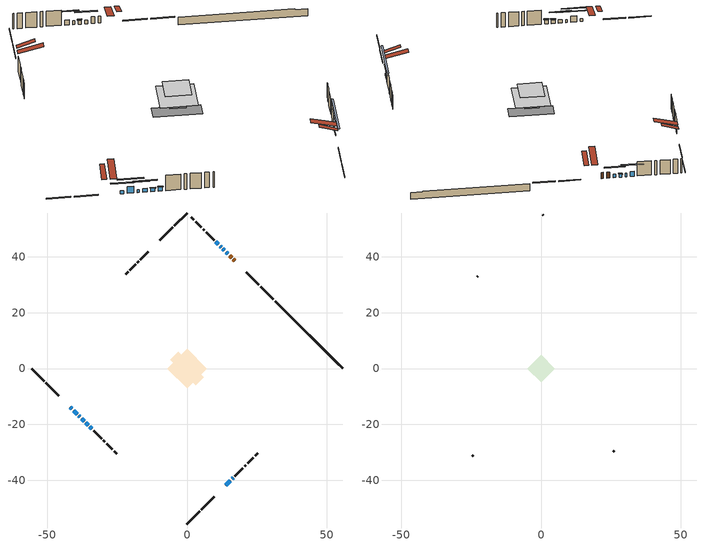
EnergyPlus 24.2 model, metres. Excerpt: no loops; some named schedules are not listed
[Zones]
conditioned space
 floor outside (Floor1 construction): -3.01,0 0,3.01 3.01,0 0,-3.01 z0.61
 floor adiabatic (AdiabaticFloorConstruction): -7.12,0 0,7.12 7.12,0 0,-7.12 z3.05
 floor foundation (Slab1 construction): -6.03,3.13 -3.13,6.03 6.03,-3.13 3.13,-6.03 z-1.83
 wall outside (RimJoist1 construction): 0,-55.71 4.53,-51.18 / -55.71,0 -51.18,-4.53 / 0,55.71 -4.53,51.18 / 30.91,24.8 26.38,29.32 z0.61:0.91
 wall outside (RimJoist2 construction): 5.18,-50.52 9.71,-46 / -50.52,-5.18 -46,-9.71 / -5.18,50.52 -9.71,46 / 25.73,29.98 21.2,34.51 z0.61:0.91
 wall outside (AdiabaticWallConstruction 1): 17.07,38.64 16.61,39.1 / 15.95,39.76 15.27,40.44 z0.61:2.64
 wall outside (AdiabaticWallConstruction): 14.61,41.09 14.07,41.63 / 13.42,42.29 12.88,42.83 / -37.68,-18.02 -36.89,-18.82 / -36.23,-19.47 -35.44,-20.26 z0.61:1.73; -41.86,-13.84 -41.29,-14.42 / -38.7,-17.01 -38.34,-17.37 z0.61:1.53; -40.63,-15.07 -39.35,-16.35 z0.61:2.64; 13.84,-41.86 15.53,-40.17 z0.61:1.02; -34.79,-20.92 -34.06,-21.64 z0.61:1.91; 12.22,43.48 11.83,43.88 z0.61:1.83; 11.17,44.53 10.36,45.34 z0.61:2.24; 16.19,-39.52 16.5,-39.21 z0.61:2.14
 wall outside (Wall1 construction): 17.15,-38.55 19.97,-35.73 / -33.41,-22.3 -30.59,-25.12 / -13.84,41.86 -16.66,39.04 / 9.71,46 6.88,48.82 z0.61:5.49
 wall outside (Wall2 construction): 20.63,-35.08 21.1,-34.61 / -29.93,-25.78 -29.46,-26.24 / -17.32,38.38 -17.79,37.92 / 6.23,49.48 5.76,49.95 z0.61:5.49
 wall outside (Wall3 construction): 21.75,-33.95 23.78,-31.93 / -28.81,-26.9 -26.78,-28.92 / -18.44,37.26 -20.47,35.24 / 5.1,50.6 3.08,52.63 z0.61:5.49
 wall outside (Wall4 construction): 24.43,-31.27 25.31,-30.4 / -26.12,-29.58 -25.25,-30.45 / -21.13,34.58 -22,33.71 / 2.42,53.28 1.55,54.16 z0.61:5.49
 wall foundation (FoundationWall1 construction): 31.57,24.14,-1.83 31.57,24.14,0.61 53.29,2.41,0.61 53.29,2.41,0.33 55.71,0,0.33 55.71,0,-1.83
 window (WindowConstruction): 14.61,41.09 14.07,41.63 z0.61:1.73
 window (WindowConstruction 7): -41.86,-13.84 -41.29,-14.42 z0.61:1.52
 window (WindowConstruction 8): -40.63,-15.08 -39.35,-16.35 z0.61:2.64
 window (WindowConstruction 9): -38.7,-17.01 -38.34,-17.37 z0.61:1.52
 window (WindowConstruction 11): 13.84,-41.86 15.53,-40.17 z0.61:1.02
 window (WindowConstruction 1): 13.42,42.29 12.88,42.83 z0.61:1.73
 window (WindowConstruction 2): -37.68,-18.02 -36.89,-18.82 z0.61:1.73
 window (WindowConstruction 3): -36.23,-19.47 -35.44,-20.26 z0.61:1.73
 window (WindowConstruction 4): -34.78,-20.92 -34.06,-21.64 z0.61:1.91
 window (WindowConstruction 10): 12.22,43.48 11.83,43.88 z0.61:1.83
 window (WindowConstruction 5): 11.17,44.53 10.36,45.34 z0.61:2.23
 window (WindowConstruction 6): 16.19,-39.52 16.49,-39.21 z0.61:2.13
 door (Door): 17.07,38.64 16.61,39.1 z0.61:2.64
 door (Door 1): 15.95,39.76 15.27,40.43 z0.61:2.64
 ceiling adiabatic (AdiabaticFloorConstruction): 0,-7.12 7.12,0 0,7.12 -7.12,0 z3.05
 roof outside (Roof1 construction): 11.28,-44.42,5.49 7.81,-40.95,7.12 6.9,-41.87,7.12 10.37,-45.34,5.49; -44.42,-11.28,5.49 -40.95,-7.81,7.12 -41.87,-6.9,7.12 -45.34,-10.37,5.49; -11.28,44.42,5.49 -7.81,40.95,7.12 -6.9,41.87,7.12 -10.37,45.34,5.49; 19.63,36.08,5.49 16.16,32.61,7.12 17.07,31.69,7.12 20.54,35.16,5.49
attic - vented
 floor to conditioned space (Floor2 construction Reversed): -4.91,0 0,4.91 4.91,0 0,-4.91 z5.49
 wall outside (Wall5 construction): 25.96,-29.74 26.2,-29.51 / -24.59,-31.11 -24.36,-31.35 / -22.66,33.05 -22.89,32.81 / 0.89,54.81 0.66,55.05 z0.61:5.49
 roof outside (Roof2 construction): 13.19,-42.52,5.49 8.35,-37.68,7.2 7.1,-38.93,7.2 11.94,-43.77,5.49; -42.52,-13.19,5.49 -37.68,-8.35,7.2 -38.93,-7.1,7.2 -43.77,-11.94,5.49; -13.19,42.52,5.49 -8.35,37.68,7.2 -7.1,38.93,7.2 -11.94,43.77,5.49; 17.72,37.98,5.49 12.88,33.14,7.2 14.13,31.89,7.2 18.97,36.74,5.49
shading: 12.21,43.5 16.48,39.23 16.77,39.52 12.5,43.79 z4.37; -39.42,-16.28 -43.73,-11.98 -44.02,-12.27 -39.71,-16.58 z4.16; -37.49,-18.22 -42.5,-13.21 -42.79,-13.5 -37.78,-18.51 z5.28; -36.47,-19.23 -40.56,-15.14 -40.85,-15.43 -36.76,-19.53 z4.16; 19.56,-36.15 9.82,-45.89 10.11,-46.18 19.85,-36.44 z6.71; 12.74,42.97 13.56,42.15 13.85,42.44 13.03,43.26 z1.93; -35.02,-20.68 -39.55,-16.16 -39.84,-16.45 -35.31,-20.97 z4.37; -35.3,-20.41 -36.37,-19.33 -36.67,-19.62 -35.59,-20.7 z1.93; -33.92,-21.78 -34.93,-20.78 -35.22,-21.07 -34.21,-22.07 z2.11; 8.5,47.21 13.04,42.67 13.33,42.96 8.79,47.5 z4.87; 18.36,-37.34 14.32,-41.38 14.61,-41.67 18.65,-37.64 z4.77
[Building]
Building 1: Terrain=Suburbs
[Site:Location]
Quebec Intl AP_QC: Latitude {deg}=46.8; Longitude {deg}=-71.38; Time Zone {hr}=-5; Elevation {m}=74; Keep Site Location Information=Yes
[Site:GroundTemperature:Shallow]
0.0108218, -2.24938, -2.43038, -1.3578, 2.94801, 7.23376, 10.9493, 13.303, 13.5029, 11.5886, 7.96783, 3.81355
[Site:WaterMainsTemperature]
Calculation Method=Schedule; Temperature Schedule=mains temperature schedule
[Material] Roughness=Rough; Thermal Absorptance=0.9
Name | Thickness {m} | Conductivity {W/m-K} | Density {kg/m3} | Specific Heat {J/kg-K} | Solar Absorptance | Visible Absorptance
asphalt or fiberglass shingles | 0.00635 | 0.162714 | 1121.4 | 1465.45 | 0.4 | 0.4
ceiling loosefill ins | 0.169333 | 0.0480833 | 16.02 | 1046.75 | 0.7 | 0.7
ceiling stud and cavity | 0.1397 | 0.0890429 | 65.682 | 1177.47 | 0.7 | 0.7
concrete 4.0 in. | 0.1016 | 1.803125 | 2242.8 | 837.4 | 0.7 | 0.7
concrete 8.0 in. | 0.2032 | 1.803125 | 2242.8 | 837.4 | 0.7 | 0.7
door material | 0.04445 | 0.053851 | 512.64 | 1214.23 | 0.7 | 0.7
door material 1 | 0.04445 | 0.188738 | 512.64 | 1214.23 | 0.7 | 0.7
exterior vertical ins | 0.00255911 | 0.029427 | 32.04 | 1214.23 | 0.7 | 0.7
floor covering | 0.0127 | 0.0433444 | 54.468 | 1339.84 | 0.6 | 0.6
floor rigid ins; roof rigid ins | 0.103632 | 0.029427 | 32.04 | 1214.23 | 0.7 | 0.7
floor rigid ins 1; wall rigid ins 1 | 0.512978 | 0.029427 | 32.04 | 1214.23 | 0.7 | 0.7
floor stud and cavity | 0.1397 | 0.394328 | 92.3553 | 1139.71 | 0.7 | 0.7
floor stud and cavity 1 | 0.1397 | 1.75129 | 37.0049 | 1207.88 | 0.7 | 0.7
furniture material conditioned space 1 | 0.1524 | 0.115458 | 640.8 | 1214.23 | 0.6 | 0.6
gypsum board | 0.0127 | 0.160291 | 801 | 837.4 | 0.6 | 0.6
gypsum board 1 | 0.0127 | 0.160291 | 801 | 837.4 | 0.7 | 0.7
osb sheathing 0.5 in. | 0.0127 | 0.115458 | 512.64 | 1214.23 | 0.7 | 0.7
osb sheathing 0.75 in. | 0.01905 | 0.115458 | 512.64 | 1214.23 | 0.7 | 0.7
osb sheathing 2.0 in. | 0.0508 | 0.115458 | 512.64 | 1214.23 | 0.7 | 0.7
rim joist rigid ins; wall rigid ins | 0.051816 | 0.029427 | 32.04 | 1214.23 | 0.7 | 0.7
rim joist stud and cavity | 0.0508 | 0.0406006 | 125.044 | 1163.47 | 0.6 | 0.6
rim joist stud and cavity 1 | 0.0508 | 0.0414166 | 125.044 | 1163.47 | 0.6 | 0.6
roof stud and cavity | 0.2032 | 0.247755 | 78.34581 | 1123.46 | 0.7 | 0.7
wall stud and cavity | 0.1397 | 0.180317 | 139.0536 | 1170.24 | 0.7 | 0.7
wall stud and cavity 1 | 0.1397 | 0.211572 | 139.0536 | 1170.24 | 0.7 | 0.7
wall stud and cavity 2 | 0.1397 | 0.186243 | 139.0536 | 1170.24 | 0.7 | 0.7
wall stud and cavity 3 | 0.1397 | 0.293854 | 139.0536 | 1170.24 | 0.7 | 0.7
wall stud and cavity 4 | 0.0889 | 6.9971 | 50.32683 | 1063.81 | 0.6 | 0.6
wall stud and cavity 5 | 0.0889 | 0.380278 | 52.3479 | 1209.89 | 0.7 | 0.7
wall stud and cavity 6 | 0.0889 | 0.391764 | 83.0341 | 1211.67 | 0.7 | 0.7
wood siding | 0.0254 | 0.102417 | 544.68 | 1172.36 | 0.4 | 0.4
wood siding 1 | 0.00254 | 0.102417 | 544.68 | 1172.36 | 0.4 | 0.4
wood siding 2; wood siding 3; wood siding 4 | 0.0254 | 0.102417 | 544.68 | 1172.36 | 0.7 | 0.7
[WindowMaterial:SimpleGlazingSystem]
Name | U-Factor {W/m2-K} | Solar Heat Gain Coefficient
WindowMaterial | 2.07133 | 0.37
WindowMaterial 1 | 1.96232 | 0.39
WindowMaterial 2 | 2.2218 | 0.33
WindowMaterial 3 | 1.2855 | 0.23
WindowMaterial 4 | 2.29902 | 0.32
WindowMaterial 5 | 1.56259 | 0.21
WindowMaterial 6 | 2.97698 | 0.59
WindowMaterial 7 | 2.27801 | 0.32
WindowMaterial 8 | 2.97698 | 0.61
WindowMaterial 9 | 3.05136 | 0.42
[Construction]
AdiabaticFloorConstruction: floor stud and cavity 1, floor rigid ins 1, osb sheathing 0.75 in., floor covering
AdiabaticWallConstruction: wood siding 3, wall rigid ins 1, wall stud and cavity 5, gypsum board
AdiabaticWallConstruction 1: wood siding 4, wall rigid ins 1, wall stud and cavity 5, gypsum board
Door: door material
Door 1: door material 1
Floor1 construction: floor stud and cavity, floor rigid ins, osb sheathing 0.75 in., floor covering
Floor2 construction Reversed: gypsum board, ceiling stud and cavity, ceiling loosefill ins
FoundationWall1 construction: concrete 8.0 in., gypsum board 1
furniture construction conditioned space 1: furniture material conditioned space 1
PartitionWallConstruction: gypsum board, wall stud and cavity 6, gypsum board
RimJoist1 construction: wood siding 2, rim joist rigid ins, osb sheathing 2.0 in., rim joist stud and cavity
RimJoist2 construction: wood siding 2, rim joist rigid ins, osb sheathing 2.0 in., rim joist stud and cavity 1
Roof1 construction: asphalt or fiberglass shingles, roof rigid ins, osb sheathing 0.75 in., roof stud and cavity, gypsum board
Roof2 construction: asphalt or fiberglass shingles
Slab1 construction: concrete 4.0 in.
Wall1 construction: wood siding, wall rigid ins, osb sheathing 0.5 in., wall stud and cavity, gypsum board
Wall2 construction: wood siding, wall rigid ins, osb sheathing 0.5 in., wall stud and cavity 1, gypsum board
Wall3 construction: wood siding, wall rigid ins, osb sheathing 0.5 in., wall stud and cavity 2, gypsum board
Wall4 construction: wood siding, wall rigid ins, osb sheathing 0.5 in., wall stud and cavity 3, gypsum board
Wall5 construction: wood siding 1, wall stud and cavity 4
WindowConstruction; WindowConstruction 1: WindowMaterial
WindowConstruction 10: WindowMaterial 8
WindowConstruction 11: WindowMaterial 9
WindowConstruction 2; WindowConstruction 3: WindowMaterial 1
WindowConstruction 4: WindowMaterial 2
WindowConstruction 5: WindowMaterial 3
WindowConstruction 6: WindowMaterial 4
WindowConstruction 7: WindowMaterial 5
WindowConstruction 8: WindowMaterial 6
WindowConstruction 9: WindowMaterial 7
[Zone] Multiplier=1; Part of Total Floor Area=Yes
Name | Volume {m3}
attic - vented | 13.5731
conditioned space | 433
[Space]
Name | Zone | Volume {m3}
attic - vented 1 | attic - vented | 13.5731
conditioned space 1 | conditioned space | 433
[ZoneInfiltration:EffectiveLeakageArea]
infil attic - vented 1: Zone or Space=attic - vented 1; Schedule=Always On Discrete; Effective Air Leakage Area {cm2}=1783.75; Stack Coefficient=0.000458138; Wind Coefficient=1.44617e-05
[ZoneMixing]
whole house fan mix: Zone or Space=attic - vented; Schedule=Always On Continuous; Design Flow Rate Calculation Method=Flow/Zone; Design Flow Rate {m3/s}=0; Source Zone or Space=conditioned space
[SurfaceProperty:ExposedFoundationPerimeter]
Slab1: Exposed Perimeter Calculation Method=TotalExposedPerimeter; Total Exposed Perimeter {m}=34.139
[InternalMass] Zone or ZoneList=conditioned space; Space or SpaceList=conditioned space 1
Name | Construction | Surface Area {m2}
furniture mass conditioned space 1 | furniture construction conditioned space 1 | 69.14
partition wall mass | PartitionWallConstruction | 172.85
[Lights]
interior lighting: Zone or ZoneList or Space or SpaceList=conditioned space 1; Schedule=interior lighting schedule; Design Level Calculation Method=LightingLevel; Lighting Level {W}=343.2; Return Air Fraction=0; Fraction Radiant=0.6; Fraction Visible=0.2; Fraction Replaceable=1
[People]
occupants: Zone or ZoneList or Space or SpaceList=conditioned space 1; Number of People Schedule=occupants schedule; Number of People Calculation Method=People; Number of People=3; Fraction Radiant=0.314171; Sensible Heat Fraction=0.56303; Activity Level Schedule=occupants activity schedule; Carbon Dioxide Generation Rate {m3/s-W}=0; Enable ASHRAE 55 Comfort Warnings=No; Mean Radiant Temperature Calculation Type=EnclosureAveraged
[ElectricEquipment] Zone or ZoneList or Space or SpaceList=conditioned space 1; Design Level Calculation Method=EquipmentLevel
Name | Schedule | Design Level {W} | Fraction Latent | Fraction Radiant | Fraction Lost
clothes dryer | clothes dryer schedule | 140.772 | 0.015 | 0.081 | 0.85
clothes washer | clothes washer schedule | 32.1985 | 0.03 | 0.162 | 0.7
cooking range | cooking range schedule | 215.147 | 0.08 | 0.432 | 0.2
dishwasher | dishwasher schedule | 66.8632 | 0.3 | 0.18 | 0.4
fridge | fridge schedule | 72.9452 | 0 | 0.6 | 0
mech vent house fan | mech vent house fan schedule | 0.95 | 0 | 0 | 1
mech vent house fan cfis | mech vent house fan cfis schedule | 0 | 0 | 0 | 0
mech vent range fan 0 | mech vent range fan 0 schedule | 57 | 0 | 0 | 1
misc plug loads | misc plug loads schedule | 494.7 | 0.045 | 0.513 | 0.1
whole house fan | Always On Discrete | 0 | 0 | 0 | 1
[OtherEquipment] Zone or ZoneList or Space or SpaceList=conditioned space 1; Design Level Calculation Method=EquipmentLevel
Name | Fuel Type | Schedule | Design Level {W} | Fraction Latent | Fraction Radiant | Fraction Lost
clothes dryer 1 | Electricity | clothes dryer schedule | 0 | 0.015 | 0.081 | 0.85
cooking range 1 | Electricity | cooking range schedule | 0 | 0.08 | 0.432 | 0.2
general water use latent | None | general water use schedule | 62.594 | 1 | 0 | 0
general water use sensible | None | general water use schedule | -61.6891 | 0 | 0.6 | 0
mech vent house fan latent load | None | Always On Discrete | 0 | 1 | 0 | 0
mech vent house fan sensible load | None | Always On Discrete | 0 | 0 | 0 | 0
water heater energy adjustment1 | Electricity | Always On Discrete | 0.01 | 0 | 0 | 1
[ZoneInfiltration:DesignFlowRate] Zone or ZoneList or Space or SpaceList=conditioned space 1; Schedule=Always On Discrete; Design Flow Rate Calculation Method=Flow/Zone; Design Flow Rate {m3/s}=0
infil flow; natural vent flow; whole house fan flow
[ZoneControl:Thermostat]
conditioned space Thermostat: Zone or ZoneList=conditioned space; Control Type Schedule=conditioned space Thermostat Schedule; Control 1=conditioned space temperature setpoint; Temperature Difference Between Cutout And Setpoint {deltaC}=0
[ThermostatSetpoint:DualSetpoint]
conditioned space temperature setpoint: Heating Setpoint Temperature Schedule=heating setpoint; Cooling Setpoint Temperature Schedule=cooling setpoint
[Zone equipment]
conditioned space: electric baseboard
[Foundation:Kiva]
Foundation Kiva 1: Initial Indoor Air Temperature {C}=18; Wall Height Above Grade {m}=0.609996; Wall Depth Below Slab {m}=0.2032; Custom Block Material Name 1=exterior vertical ins; Custom Block Depth 1 {m}=2.43998; Custom Block X Position 1 {m}=0.2159; Custom Block Z Position 1 {m}=0
[Foundation:Kiva:Settings]
Soil Conductivity {W/m-K}=0.849921; Soil Density {kg/m3}=1842.3; Soil Specific Heat {J/kg-K}=418.7; Ground Solar Absorptivity=0.9; Ground Thermal Absorptivity=0.9; Ground Surface Roughness {m}=0.03; Far-Field Width {m}=40; Deep-Ground Boundary Condition=ZeroFlux; Deep-Ground Depth {m}=40; Minimum Cell Dimension {m}=0.2; Maximum Cell Growth Coefficient=3; Simulation Timestep=Timestep
[Exterior:Lights]
exterior lighting: Schedule=exterior lighting schedule; Design Level {W}=75.6
[EnergyManagementSystem:Sensor] Output:Variable or Output:Meter Index Key=conditioned space
Name | Output:Variable or Output:Meter
conditioned_space_clg_unmet_s | Zone Cooling Setpoint Not Met Time
conditioned_space_htg_unmet_s | Zone Heating Setpoint Not Met Time
fridge_tin_s; tin_s; tin_s_1 | Zone Mean Air Temperature
tout_s | Zone Outdoor Air Drybulb Temperature
win_s | Zone Air Humidity Ratio
[Schedule:Constant]
Name | Hourly Value
Always On Continuous; mech vent house fan schedule; mech vent house fan cfis schedule; Always On Discrete | 1
occupants activity schedule | 117.228
fridge schedule | 0
[Schedule:Week:Daily]
interior lighting schedule Week Rule - Jan1-Jan27: interior lighting schedule day, interior lighting schedule day, interior lighting schedule day, interior lighting schedule day, interior lighting schedule day, interior lighting schedule day, interior lighting schedule day, interior lighting schedule default day, interior lighting schedule default day, interior lighting schedule default day, interior lighting schedule default day, interior lighting schedule default day
interior lighting schedule Week Rule - Jan28-Feb3: interior lighting schedule day, interior lighting schedule day, interior lighting schedule day, interior lighting schedule day, interior lighting schedule day 1, interior lighting schedule day 1, interior lighting schedule day 1, interior lighting schedule default day, interior lighting schedule default day, interior lighting schedule default day, interior lighting schedule default day, interior lighting schedule default day
interior lighting schedule Week Rule - Feb4-Feb24: interior lighting schedule day 1, interior lighting schedule day 1, interior lighting schedule day 1, interior lighting schedule day 1, interior lighting schedule day 1, interior lighting schedule day 1, interior lighting schedule day 1, interior lighting schedule default day, interior lighting schedule default day, interior lighting schedule default day, interior lighting schedule default day, interior lighting schedule default day
interior lighting schedule Week Rule - Feb25-Mar3: interior lighting schedule day 1, interior lighting schedule day 1, interior lighting schedule day 1, interior lighting schedule day 1, interior lighting schedule day 2, interior lighting schedule day 2, interior lighting schedule day 2, interior lighting schedule default day, interior lighting schedule default day, interior lighting schedule default day, interior lighting schedule default day, interior lighting schedule default day
interior lighting schedule Week Rule - Mar4-Mar31: interior lighting schedule day 2, interior lighting schedule day 2, interior lighting schedule day 2, interior lighting schedule day 2, interior lighting schedule day 2, interior lighting schedule day 2, interior lighting schedule day 2, interior lighting schedule default day, interior lighting schedule default day, interior lighting schedule default day, interior lighting schedule default day, interior lighting schedule default day
interior lighting schedule Week Rule - Apr1-Apr28: interior lighting schedule day 3, interior lighting schedule day 3, interior lighting schedule day 3, interior lighting schedule day 3, interior lighting schedule day 3, interior lighting schedule day 3, interior lighting schedule day 3, interior lighting schedule default day, interior lighting schedule default day, interior lighting schedule default day, interior lighting schedule default day, interior lighting schedule default day
interior lighting schedule Week Rule - Apr29-May5: interior lighting schedule day 3, interior lighting schedule day 3, interior lighting schedule day 4, interior lighting schedule day 4, interior lighting schedule day 4, interior lighting schedule day 4, interior lighting schedule day 4, interior lighting schedule default day, interior lighting schedule default day, interior lighting schedule default day, interior lighting schedule default day, interior lighting schedule default day
interior lighting schedule Week Rule - May6-May26: interior lighting schedule day 4, interior lighting schedule day 4, interior lighting schedule day 4, interior lighting schedule day 4, interior lighting schedule day 4, interior lighting schedule day 4, interior lighting schedule day 4, interior lighting schedule default day, interior lighting schedule default day, interior lighting schedule default day, interior lighting schedule default day, interior lighting schedule default day
interior lighting schedule Week Rule - May27-Jun2: interior lighting schedule day 4, interior lighting schedule day 4, interior lighting schedule day 4, interior lighting schedule day 4, interior lighting schedule day 4, interior lighting schedule day 5, interior lighting schedule day 5, interior lighting schedule default day, interior lighting schedule default day, interior lighting schedule default day, interior lighting schedule default day, interior lighting schedule default day
interior lighting schedule Week Rule - Jun3-Jun30: interior lighting schedule day 5, interior lighting schedule day 5, interior lighting schedule day 5, interior lighting schedule day 5, interior lighting schedule day 5, interior lighting schedule day 5, interior lighting schedule day 5, interior lighting schedule default day, interior lighting schedule default day, interior lighting schedule default day, interior lighting schedule default day, interior lighting schedule default day
interior lighting schedule Week Rule - Jul1-Jul28: interior lighting schedule day 6, interior lighting schedule day 6, interior lighting schedule day 6, interior lighting schedule day 6, interior lighting schedule day 6, interior lighting schedule day 6, interior lighting schedule day 6, interior lighting schedule default day, interior lighting schedule default day, interior lighting schedule default day, interior lighting schedule default day, interior lighting schedule default day
interior lighting schedule Week Rule - Jul29-Aug4: interior lighting schedule day 6, interior lighting schedule day 6, interior lighting schedule day 6, interior lighting schedule day 7, interior lighting schedule day 7, interior lighting schedule day 7, interior lighting schedule day 7, interior lighting schedule default day, interior lighting schedule default day, interior lighting schedule default day, interior lighting schedule default day, interior lighting schedule default day
interior lighting schedule Week Rule - Aug5-Aug25: interior lighting schedule day 7, interior lighting schedule day 7, interior lighting schedule day 7, interior lighting schedule day 7, interior lighting schedule day 7, interior lighting schedule day 7, interior lighting schedule day 7, interior lighting schedule default day, interior lighting schedule default day, interior lighting schedule default day, interior lighting schedule default day, interior lighting schedule default day
interior lighting schedule Week Rule - Aug26-Sep1: interior lighting schedule day 7, interior lighting schedule day 7, interior lighting schedule day 7, interior lighting schedule day 7, interior lighting schedule day 7, interior lighting schedule day 7, interior lighting schedule day 8, interior lighting schedule default day, interior lighting schedule default day, interior lighting schedule default day, interior lighting schedule default day, interior lighting schedule default day
interior lighting schedule Week Rule - Sep2-Sep29: interior lighting schedule day 8, interior lighting schedule day 8, interior lighting schedule day 8, interior lighting schedule day 8, interior lighting schedule day 8, interior lighting schedule day 8, interior lighting schedule day 8, interior lighting schedule default day, interior lighting schedule default day, interior lighting schedule default day, interior lighting schedule default day, interior lighting schedule default day
interior lighting schedule Week Rule - Sep30-Oct6: interior lighting schedule day 8, interior lighting schedule day 9, interior lighting schedule day 9, interior lighting schedule day 9, interior lighting schedule day 9, interior lighting schedule day 9, interior lighting schedule day 9, interior lighting schedule default day, interior lighting schedule default day, interior lighting schedule default day, interior lighting schedule default day, interior lighting schedule default day
interior lighting schedule Week Rule - Oct7-Oct27: interior lighting schedule day 9, interior lighting schedule day 9, interior lighting schedule day 9, interior lighting schedule day 9, interior lighting schedule day 9, interior lighting schedule day 9, interior lighting schedule day 9, interior lighting schedule default day, interior lighting schedule default day, interior lighting schedule default day, interior lighting schedule default day, interior lighting schedule default day
interior lighting schedule Week Rule - Oct28-Nov3: interior lighting schedule day 9, interior lighting schedule day 9, interior lighting schedule day 9, interior lighting schedule day 9, interior lighting schedule day 10, interior lighting schedule day 10, interior lighting schedule day 10, interior lighting schedule default day, interior lighting schedule default day, interior lighting schedule default day, interior lighting schedule default day, interior lighting schedule default day
interior lighting schedule Week Rule - Nov4-Nov24: interior lighting schedule day 10, interior lighting schedule day 10, interior lighting schedule day 10, interior lighting schedule day 10, interior lighting schedule day 10, interior lighting schedule day 10, interior lighting schedule day 10, interior lighting schedule default day, interior lighting schedule default day, interior lighting schedule default day, interior lighting schedule default day, interior lighting schedule default day
interior lighting schedule Week Rule - Nov25-Dec1: interior lighting schedule day 10, interior lighting schedule day 10, interior lighting schedule day 10, interior lighting schedule day 10, interior lighting schedule day 10, interior lighting schedule day 10, interior lighting schedule day 11, interior lighting schedule default day, interior lighting schedule default day, interior lighting schedule default day, interior lighting schedule default day, interior lighting schedule default day
interior lighting schedule Week Rule - Dec2-Dec31: interior lighting schedule day 11, interior lighting schedule day 11, interior lighting schedule day 11, interior lighting schedule day 11, interior lighting schedule day 11, interior lighting schedule day 11, interior lighting schedule day 11, interior lighting schedule default day, interior lighting schedule default day, interior lighting schedule default day, interior lighting schedule default day, interior lighting schedule default day
occupants schedule Week Rule - Jan1-Dec31: occupants schedule day, occupants schedule day, occupants schedule day, occupants schedule day, occupants schedule day, occupants schedule day, occupants schedule day, occupants schedule default day, occupants schedule default day, occupants schedule default day, occupants schedule default day, occupants schedule default day
clothes dryer schedule Week Rule - Jan1-Dec31: clothes dryer schedule day, clothes dryer schedule day, clothes dryer schedule day, clothes dryer schedule day, clothes dryer schedule day, clothes dryer schedule day, clothes dryer schedule day, clothes dryer schedule default day, clothes dryer schedule default day, clothes dryer schedule default day, clothes dryer schedule default day, clothes dryer schedule default day
clothes washer schedule Week Rule - Jan1-Dec31: clothes washer schedule day, clothes washer schedule day, clothes washer schedule day, clothes washer schedule day, clothes washer schedule day, clothes washer schedule day, clothes washer schedule day, clothes washer schedule default day, clothes washer schedule default day, clothes washer schedule default day, clothes washer schedule default day, clothes washer schedule default day
cooking range schedule Week Rule - Jan1-Dec31: cooking range schedule day, cooking range schedule day, cooking range schedule day, cooking range schedule day, cooking range schedule day, cooking range schedule day, cooking range schedule day, cooking range schedule default day, cooking range schedule default day, cooking range schedule default day, cooking range schedule default day, cooking range schedule default day
dishwasher schedule Week Rule - Jan1-Dec31: dishwasher schedule day, dishwasher schedule day, dishwasher schedule day, dishwasher schedule day, dishwasher schedule day, dishwasher schedule day, dishwasher schedule day, dishwasher schedule default day, dishwasher schedule default day, dishwasher schedule default day, dishwasher schedule default day, dishwasher schedule default day
mech vent range fan 0 schedule Week Rule - Jan1-Dec31: mech vent range fan 0 schedule day, mech vent range fan 0 schedule day, mech vent range fan 0 schedule day, mech vent range fan 0 schedule day, mech vent range fan 0 schedule day, mech vent range fan 0 schedule day, mech vent range fan 0 schedule day, mech vent range fan 0 schedule default day, mech vent range fan 0 schedule default day, mech vent range fan 0 schedule default day, mech vent range fan 0 schedule default day, mech vent range fan 0 schedule default day
misc plug loads schedule Week Rule - Jan1-Dec31: misc plug loads schedule day, misc plug loads schedule day, misc plug loads schedule day, misc plug loads schedule day, misc plug loads schedule day, misc plug loads schedule day, misc plug loads schedule day, misc plug loads schedule default day, misc plug loads schedule default day, misc plug loads schedule default day, misc plug loads schedule default day, misc plug loads schedule default day
general water use schedule Week Rule - Jan1-Dec31: general water use schedule day, general water use schedule day, general water use schedule day, general water use schedule day, general water use schedule day, general water use schedule day, general water use schedule day, general water use schedule default day, general water use schedule default day, general water use schedule default day, general water use schedule default day, general water use schedule default day
exterior lighting schedule Week Rule - Jan1-Jan27: exterior lighting schedule day, exterior lighting schedule day, exterior lighting schedule day, exterior lighting schedule day, exterior lighting schedule day, exterior lighting schedule day, exterior lighting schedule day, exterior lighting schedule default day, exterior lighting schedule default day, exterior lighting schedule default day, exterior lighting schedule default day, exterior lighting schedule default day
exterior lighting schedule Week Rule - Jan28-Feb3: exterior lighting schedule day, exterior lighting schedule day, exterior lighting schedule day, exterior lighting schedule day, exterior lighting schedule day 1, exterior lighting schedule day 1, exterior lighting schedule day 1, exterior lighting schedule default day, exterior lighting schedule default day, exterior lighting schedule default day, exterior lighting schedule default day, exterior lighting schedule default day
exterior lighting schedule Week Rule - Feb4-Feb24: exterior lighting schedule day 1, exterior lighting schedule day 1, exterior lighting schedule day 1, exterior lighting schedule day 1, exterior lighting schedule day 1, exterior lighting schedule day 1, exterior lighting schedule day 1, exterior lighting schedule default day, exterior lighting schedule default day, exterior lighting schedule default day, exterior lighting schedule default day, exterior lighting schedule default day
exterior lighting schedule Week Rule - Feb25-Mar3: exterior lighting schedule day 1, exterior lighting schedule day 1, exterior lighting schedule day 1, exterior lighting schedule day 1, exterior lighting schedule day 2, exterior lighting schedule day 2, exterior lighting schedule day 2, exterior lighting schedule default day, exterior lighting schedule default day, exterior lighting schedule default day, exterior lighting schedule default day, exterior lighting schedule default day
exterior lighting schedule Week Rule - Mar4-Mar31: exterior lighting schedule day 2, exterior lighting schedule day 2, exterior lighting schedule day 2, exterior lighting schedule day 2, exterior lighting schedule day 2, exterior lighting schedule day 2, exterior lighting schedule day 2, exterior lighting schedule default day, exterior lighting schedule default day, exterior lighting schedule default day, exterior lighting schedule default day, exterior lighting schedule default day
exterior lighting schedule Week Rule - Apr1-Apr28: exterior lighting schedule day 3, exterior lighting schedule day 3, exterior lighting schedule day 3, exterior lighting schedule day 3, exterior lighting schedule day 3, exterior lighting schedule day 3, exterior lighting schedule day 3, exterior lighting schedule default day, exterior lighting schedule default day, exterior lighting schedule default day, exterior lighting schedule default day, exterior lighting schedule default day
exterior lighting schedule Week Rule - Apr29-May5: exterior lighting schedule day 3, exterior lighting schedule day 3, exterior lighting schedule day 4, exterior lighting schedule day 4, exterior lighting schedule day 4, exterior lighting schedule day 4, exterior lighting schedule day 4, exterior lighting schedule default day, exterior lighting schedule default day, exterior lighting schedule default day, exterior lighting schedule default day, exterior lighting schedule default day
exterior lighting schedule Week Rule - May6-May26: exterior lighting schedule day 4, exterior lighting schedule day 4, exterior lighting schedule day 4, exterior lighting schedule day 4, exterior lighting schedule day 4, exterior lighting schedule day 4, exterior lighting schedule day 4, exterior lighting schedule default day, exterior lighting schedule default day, exterior lighting schedule default day, exterior lighting schedule default day, exterior lighting schedule default day
exterior lighting schedule Week Rule - May27-Jun2: exterior lighting schedule day 4, exterior lighting schedule day 4, exterior lighting schedule day 4, exterior lighting schedule day 4, exterior lighting schedule day 4, exterior lighting schedule day 5, exterior lighting schedule day 5, exterior lighting schedule default day, exterior lighting schedule default day, exterior lighting schedule default day, exterior lighting schedule default day, exterior lighting schedule default day
exterior lighting schedule Week Rule - Jun3-Jun30: exterior lighting schedule day 5, exterior lighting schedule day 5, exterior lighting schedule day 5, exterior lighting schedule day 5, exterior lighting schedule day 5, exterior lighting schedule day 5, exterior lighting schedule day 5, exterior lighting schedule default day, exterior lighting schedule default day, exterior lighting schedule default day, exterior lighting schedule default day, exterior lighting schedule default day
exterior lighting schedule Week Rule - Jul1-Jul28: exterior lighting schedule day 6, exterior lighting schedule day 6, exterior lighting schedule day 6, exterior lighting schedule day 6, exterior lighting schedule day 6, exterior lighting schedule day 6, exterior lighting schedule day 6, exterior lighting schedule default day, exterior lighting schedule default day, exterior lighting schedule default day, exterior lighting schedule default day, exterior lighting schedule default day
[Schedule:Year]
interior lighting schedule: interior lighting schedule Week Rule - Jan1-Jan27, 1, 1, 1, 27, interior lighting schedule Week Rule - Jan28-Feb3, 1, 28, 2, 3, interior lighting schedule Week Rule - Feb4-Feb24, 2, 4, 2, 24, interior lighting schedule Week Rule - Feb25-Mar3, 2, 25, 3, 3, interior lighting schedule Week Rule - Mar4-Mar31, 3, 4, 3, 31, interior lighting schedule Week Rule - Apr1-Apr28, 4, 1, 4, 28, interior lighting schedule Week Rule - Apr29-May5, 4, 29, 5, 5, interior lighting schedule Week Rule - May6-May26, 5, 6, 5, 26, interior lighting schedule Week Rule - May27-Jun2, 5, 27, 6, 2, interior lighting schedule Week Rule - Jun3-Jun30, 6, 3, 6, 30, interior lighting schedule Week Rule - Jul1-Jul28, 7, 1, 7, 28, interior lighting schedule Week Rule - Jul29-Aug4, 7, 29, 8, 4, interior lighting schedule Week Rule - Aug5-Aug25, 8, 5, 8, 25, interior lighting schedule Week Rule - Aug26-Sep1, 8, 26, 9, 1, interior lighting schedule Week Rule - Sep2-Sep29, 9, 2, 9, 29, interior lighting schedule Week Rule - Sep30-Oct6, 9, 30, 10, 6, interior lighting schedule Week Rule - Oct7-Oct27, 10, 7, 10, 27, interior lighting schedule Week Rule - Oct28-Nov3, 10, 28, 11, 3, interior lighting schedule Week Rule - Nov4-Nov24, 11, 4, 11, 24, interior lighting schedule Week Rule - Nov25-Dec1, 11, 25, 12, 1, interior lighting schedule Week Rule - Dec2-Dec31, 12, 2, 12, 31
occupants schedule: occupants schedule Week Rule - Jan1-Dec31, 1, 1, 12, 31
clothes dryer schedule: clothes dryer schedule Week Rule - Jan1-Dec31, 1, 1, 12, 31
clothes washer schedule: clothes washer schedule Week Rule - Jan1-Dec31, 1, 1, 12, 31
cooking range schedule: cooking range schedule Week Rule - Jan1-Dec31, 1, 1, 12, 31
dishwasher schedule: dishwasher schedule Week Rule - Jan1-Dec31, 1, 1, 12, 31
mech vent range fan 0 schedule: mech vent range fan 0 schedule Week Rule - Jan1-Dec31, 1, 1, 12, 31
misc plug loads schedule: misc plug loads schedule Week Rule - Jan1-Dec31, 1, 1, 12, 31
general water use schedule: general water use schedule Week Rule - Jan1-Dec31, 1, 1, 12, 31
exterior lighting schedule: exterior lighting schedule Week Rule - Jan1-Jan27, 1, 1, 1, 27, exterior lighting schedule Week Rule - Jan28-Feb3, 1, 28, 2, 3, exterior lighting schedule Week Rule - Feb4-Feb24, 2, 4, 2, 24, exterior lighting schedule Week Rule - Feb25-Mar3, 2, 25, 3, 3, exterior lighting schedule Week Rule - Mar4-Mar31, 3, 4, 3, 31, exterior lighting schedule Week Rule - Apr1-Apr28, 4, 1, 4, 28, exterior lighting schedule Week Rule - Apr29-May5, 4, 29, 5, 5, exterior lighting schedule Week Rule - May6-May26, 5, 6, 5, 26, exterior lighting schedule Week Rule - May27-Jun2, 5, 27, 6, 2, exterior lighting schedule Week Rule - Jun3-Jun30, 6, 3, 6, 30, exterior lighting schedule Week Rule - Jul1-Jul28, 7, 1, 7, 28, exterior lighting schedule Week Rule - Jul29-Aug4, 7, 29, 8, 4, exterior lighting schedule Week Rule - Aug5-Aug25, 8, 5, 8, 25, exterior lighting schedule Week Rule - Aug26-Sep1, 8, 26, 9, 1, exterior lighting schedule Week Rule - Sep2-Sep29, 9, 2, 9, 29, exterior lighting schedule Week Rule - Sep30-Oct6, 9, 30, 10, 6, exterior lighting schedule Week Rule - Oct7-Oct27, 10, 7, 10, 27, exterior lighting schedule Week Rule - Oct28-Nov3, 10, 28, 11, 3, exterior lighting schedule Week Rule - Nov4-Nov24, 11, 4, 11, 24, exterior lighting schedule Week Rule - Nov25-Dec1, 11, 25, 12, 1, exterior lighting schedule Week Rule - Dec2-Dec31, 12, 2, 12, 31
[Schedule:Compact]
conditioned space Thermostat Schedule: Through: 12/31, For: AllDays, Until: 24:00, 4
mains temperature schedule: Through: 01/01, For: AllDays, Until: 24:00, 5.175, Through: 01/02, For: AllDays, Until: 24:00, 5.10167, Through: 01/03, For: AllDays, Until: 24:00, 5.02889, Through: 01/04, For: AllDays, Until: 24:00, 4.95778, Through: 01/05, For: AllDays, Until: 24:00, 4.88778, Through: 01/06, For: AllDays, Until: 24:00, 4.81833, Through: 01/07, For: AllDays, Until: 24:00, 4.75056, Through: 01/08, For: AllDays, Until: 24:00, 4.68389, Through: 01/09, For: AllDays, Until: 24:00, 4.61833, Through: 01/10, For: AllDays, Until: 24:00, 4.55389, Through: 01/11, For: AllDays, Until: 24:00, 4.49056, Through: 01/12, For: AllDays, Until: 24:00, 4.42889, Through: 01/13, For: AllDays, Until: 24:00, 4.36778, Through: 01/14, For: AllDays, Until: 24:00, 4.30889, Through: 01/15, For: AllDays, Until: 24:00, 4.25056, Through: 01/16, For: AllDays, Until: 24:00, 4.19389, Through: 01/17, For: AllDays, Until: 24:00, 4.13833, Through: 01/18, For: AllDays, Until: 24:00, 4.08444, Through: 01/19, For: AllDays, Until: 24:00, 4.03167, Through: 01/20, For: AllDays, Until: 24:00, 3.98056, Through: 01/21, For: AllDays, Until: 24:00, 3.93056, Through: 01/22, For: AllDays, Until: 24:00, 3.88222, Through: 01/23, For: AllDays, Until: 24:00, 3.835, Through: 01/24, For: AllDays, Until: 24:00, 3.78944, Through: 01/25, For: AllDays, Until: 24:00, 3.74556, Through: 01/26, For: AllDays, Until: 24:00, 3.70278, Through: 01/27, For: AllDays, Until: 24:00, 3.66167, Through: 01/28, For: AllDays, Until: 24:00, 3.62167, Through: 01/29, For: AllDays, Until: 24:00, 3.58389, Through: 01/30, For: AllDays, Until: 24:00, 3.54722, Through: 01/31, For: AllDays, Until: 24:00, 3.51167, Through: 02/01, For: AllDays, Until: 24:00, 3.47833, Through: 02/02, For: AllDays, Until: 24:00, 3.44611, Through: 02/03, For: AllDays, Until: 24:00, 3.41556, Through: 02/04, For: AllDays, Until: 24:00, 3.38667, Through: 02/05, For: AllDays, Until: 24:00, 3.35944, Through: 02/06, For: AllDays, Until: 24:00, 3.33389, Through: 02/07, For: AllDays, Until: 24:00, 3.30944, Through: 02/08, For: AllDays, Until: 24:00, 3.28667, Through: 02/09, For: AllDays, Until: 24:00, 3.26611, Through: 02/10, For: AllDays, Until: 24:00, 3.24667, Through: 02/11, For: AllDays, Until: 24:00, 3.22889, Through: 02/12, For: AllDays, Until: 24:00, 3.21278, Through: 02/13, For: AllDays, Until: 24:00, 3.19833, Through: 02/14, For: AllDays, Until: 24:00, 3.18556, Through: 02/15, For: AllDays, Until: 24:00, 3.17389, Through: 02/16, For: AllDays, Until: 24:00, 3.16444, Through: 02/17, For: AllDays, Until: 24:00, 3.15667, Through: 02/18, For: AllDays, Until: 24:00, 3.15056, Through: 02/19, For: AllDays, Until: 24:00, 3.14556, Through: 02/20, For: AllDays, Until: 24:00, 3.14278, Through: 02/21, For: AllDays, Until: 24:00, 3.14111, Through: 02/22, For: AllDays, Until: 24:00, 3.14167, Through: 02/23, For: AllDays, Until: 24:00, 3.14333, Through: 02/24, For: AllDays, Until: 24:00, 3.14722, Through: 02/25, For: AllDays, Until: 24:00, 3.15222, Through: 02/26, For: AllDays, Until: 24:00, 3.15944, Through: 02/27, For: AllDays, Until: 24:00, 3.16778, Through: 02/28, For: AllDays, Until: 24:00, 3.17778, Through: 03/01, For: AllDays, Until: 24:00, 3.18944, Through: 03/02, For: AllDays, Until: 24:00, 3.20333, Through: 03/03, For: AllDays, Until: 24:00, 3.21833, Through: 03/04, For: AllDays, Until: 24:00, 3.235, Through: 03/05, For: AllDays, Until: 24:00, 3.25333, Through: 03/06, For: AllDays, Until: 24:00, 3.27333, Through: 03/07, For: AllDays, Until: 24:00, 3.29444, Through: 03/08, For: AllDays, Until: 24:00, 3.31778, Through: 03/09, For: AllDays, Until: 24:00, 3.34222, Through: 03/10, For: AllDays, Until: 24:00, 3.36889, Through: 03/11, For: AllDays, Until: 24:00, 3.39667, Through: 03/12, For: AllDays, Until: 24:00, 3.42611, Through: 03/13, For: AllDays, Until: 24:00, 3.45722, Through: 03/14, For: AllDays, Until: 24:00, 3.49, Through: 03/15, For: AllDays, Until: 24:00, 3.52389, Through: 03/16, For: AllDays, Until: 24:00, 3.55944, Through: 03/17, For: AllDays, Until: 24:00, 3.59667, Through: 03/18, For: AllDays, Until: 24:00, 3.63556, Through: 03/19, For: AllDays, Until: 24:00, 3.67556, Through: 03/20, For: AllDays, Until: 24:00, 3.71722, Through: 03/21, For: AllDays, Until: 24:00, 3.76056, Through: 03/22, For: AllDays, Until: 24:00, 3.80556, Through: 03/23, For: AllDays, Until: 24:00, 3.85111, Through: 03/24, For: AllDays, Until: 24:00, 3.89889, Through: 03/25, For: AllDays, Until: 24:00, 3.94778, Through: 03/26, For: AllDays, Until: 24:00, 3.99833, Through: 03/27, For: AllDays, Until: 24:00, 4.05, Through: 03/28, For: AllDays, Until: 24:00, 4.10333, Through: 03/29, For: AllDays, Until: 24:00, 4.15778, Through: 03/30, For: AllDays, Until: 24:00, 4.21333, Through: 03/31, For: AllDays, Until: 24:00, 4.27056, Through: 04/01, For: AllDays, Until: 24:00, 4.32944, Through: 04/02, For: AllDays, Until: 24:00, 4.38889, Through: 04/03, For: AllDays, Until: 24:00, 4.45, Through: 04/04, For: AllDays, Until: 24:00, 4.51222, Through: 04/05, For: AllDays, Until: 24:00, 4.57611, Through: 04/06, For: AllDays, Until: 24:00, 4.64056, Through: 04/07, For: AllDays, Until: 24:00, 4.70667, Through: 04/08, For: AllDays, Until: 24:00, 4.77389, Through: 04/09, For: AllDays, Until: 24:00, 4.84222, Through: 04/10, For: AllDays, Until: 24:00, 4.91167, Through: 04/11, For: AllDays, Until: 24:00, 4.98278, Through: 04/12, For: AllDays, Until: 24:00, 5.05444, Through: 04/13, For: AllDays, Until: 24:00, 5.12722, Through: 04/14, For: AllDays, Until: 24:00, 5.20111, Through: 04/15, For: AllDays, Until: 24:00, 5.27611, Through: 04/16, For: AllDays, Until: 24:00, 5.35167, Through: 04/17, For: AllDays, Until: 24:00, 5.42889, Through: 04/18, For: AllDays, Until: 24:00, 5.50667, Through: 04/19, For: AllDays, Until: 24:00, 5.58556, Through: 04/20, For: AllDays, Until: 24:00, 5.665, Through: 04/21, For: AllDays, Until: 24:00, 5.74611, Through: 04/22, For: AllDays, Until: 24:00, 5.82722, Through: 04/23, For: AllDays, Until: 24:00, 5.91, Through: 04/24, For: AllDays, Until: 24:00, 5.99278, Through: 04/25, For: AllDays, Until: 24:00, 6.07722, Through: 04/26, For: AllDays, Until: 24:00, 6.16167, Through: 04/27, For: AllDays, Until: 24:00, 6.24722, Through: 04/28, For: AllDays, Until: 24:00, 6.33389, Through: 04/29, For: AllDays, Until: 24:00, 6.42056, Through: 04/30, For: AllDays, Until: 24:00, 6.50833, Through: 05/01, For: AllDays, Until: 24:00, 6.59667, Through: 05/02, For: AllDays, Until: 24:00, 6.68556, Through: 05/03, For: AllDays, Until: 24:00, 6.775, Through: 05/04, For: AllDays, Until: 24:00, 6.86556, Through: 05/05, For: AllDays, Until: 24:00, 6.95611, Through: 05/06, For: AllDays, Until: 24:00, 7.04722, Through: 05/07, For: AllDays, Until: 24:00, 7.13889, Through: 05/08, For: AllDays, Until: 24:00, 7.23111, Through: 05/09, For: AllDays, Until: 24:00, 7.32333, Through: 05/10, For: AllDays, Until: 24:00, 7.41667, Through: 05/11, For: AllDays, Until: 24:00, 7.51, Through: 05/12, For: AllDays, Until: 24:00, 7.60389, Through: 05/13, For: AllDays, Until: 24:00, 7.69778, Through: 05/14, For: AllDays, Until: 24:00, 7.79222, Through: 05/15, For: AllDays, Until: 24:00, 7.88667, Through: 05/16, For: AllDays, Until: 24:00, 7.98167, Through: 05/17, For: AllDays, Until: 24:00, 8.07667, Through: 05/18, For: AllDays, Until: 24:00, 8.17167, Through: 05/19, For: AllDays, Until: 24:00, 8.26722, Through: 05/20, For: AllDays, Until: 24:00, 8.36278, Through: 05/21, For: AllDays, Until: 24:00, 8.45833, Through: 05/22, For: AllDays, Until: 24:00, 8.55444, Through: 05/23, For: AllDays, Until: 24:00, 8.65, Through: 05/24, For: AllDays, Until: 24:00, 8.74611, Through: 05/25, For: AllDays, Until: 24:00, 8.84167, Through: 05/26, For: AllDays, Until: 24:00, 8.93722, Through: 05/27, For: AllDays, Until: 24:00, 9.03333, Through: 05/28, For: AllDays, Until: 24:00, 9.12889, Through: 05/29, For: AllDays, Until: 24:00, 9.22389, Through: 05/30, For: AllDays, Until: 24:00, 9.31944, Through: 05/31, For: AllDays, Until: 24:00, 9.41444, Through: 06/01, For: AllDays, Until: 24:00, 9.50944, Through: 06/02, For: AllDays, Until: 24:00, 9.60389, Through: 06/03, For: AllDays, Until: 24:00, 9.69833, Through: 06/04, For: AllDays, Until: 24:00, 9.79278, Through: 06/05, For: AllDays, Until: 24:00, 9.88667, Through: 06/06, For: AllDays, Until: 24:00, 9.98, Through: 06/07, For: AllDays, Until: 24:00, 10.0728, Through: 06/08, For: AllDays, Until: 24:00, 10.1656, Through: 06/09, For: AllDays, Until: 24:00, 10.2578, Through: 06/10, For: AllDays, Until: 24:00, 10.3494, Through: 06/11, For: AllDays, Until: 24:00, 10.4411, Through: 06/12, For: AllDays, Until: 24:00, 10.5317, Through: 06/13, For: AllDays, Until: 24:00, 10.6222, Through: 06/14, For: AllDays, Until: 24:00, 10.7117, Through: 06/15, For: AllDays, Until: 24:00, 10.8006, Through: 06/16, For: AllDays, Until: 24:00, 10.8889, Through: 06/17, For: AllDays, Until: 24:00, 10.9772, Through: 06/18, For: AllDays, Until: 24:00, 11.0639, Through: 06/19, For: AllDays, Until: 24:00, 11.1506, Through: 06/20, For: AllDays, Until: 24:00, 11.2361, Through: 06/21, For: AllDays, Until: 24:00, 11.3211, Through: 06/22, For: AllDays, Until: 24:00, 11.4056, Through: 06/23, For: AllDays, Until: 24:00, 11.4889, Through: 06/24, For: AllDays, Until: 24:00, 11.5711, Through: 06/25, For: AllDays, Until: 24:00, 11.6533, Through: 06/26, For: AllDays, Until: 24:00, 11.7339, Through: 06/27, For: AllDays, Until: 24:00, 11.8139, Through: 06/28, For: AllDays, Until: 24:00, 11.8928, Through: 06/29, For: AllDays, Until: 24:00, 11.9711, Through: 06/30, For: AllDays, Until: 24:00, 12.0483, Through: 07/01, For: AllDays, Until: 24:00, 12.1244, Through: 07/02, For: AllDays, Until: 24:00, 12.1994, Through: 07/03, For: AllDays, Until: 24:00, 12.2733, Through: 07/04, For: AllDays, Until: 24:00, 12.3467, Through: 07/05, For: AllDays, Until: 24:00, 12.4183, Through: 07/06, For: AllDays, Until: 24:00, 12.4894, Through: 07/07, For: AllDays, Until: 24:00, 12.5589, Through: 07/08, For: AllDays, Until: 24:00, 12.6278, Through: 07/09, For: AllDays, Until: 24:00, 12.695, Through: 07/10, For: AllDays, Until: 24:00, 12.7617, Through: 07/11, For: AllDays, Until: 24:00, 12.8267, Through: 07/12, For: AllDays, Until: 24:00, 12.8906, Through: 07/13, For: AllDays, Until: 24:00, 12.9528, Through: 07/14, For: AllDays, Until: 24:00, 13.0144, Through: 07/15, For: AllDays, Until: 24:00, 13.0744, Through: 07/16, For: AllDays, Until: 24:00, 13.1333, Through: 07/17, For: AllDays, Until: 24:00, 13.1906, Through: 07/18, For: AllDays, Until: 24:00, 13.2467, Through: 07/19, For: AllDays, Until: 24:00, 13.3017, Through: 07/20, For: AllDays, Until: 24:00, 13.355, Through: 07/21, For: AllDays, Until: 24:00, 13.4072, Through: 07/22, For: AllDays, Until: 24:00, 13.4578, Through: 07/23, For: AllDays, Until: 24:00, 13.5067, Through: 07/24, For: AllDays, Until: 24:00, 13.5544, Through: 07/25, For: AllDays, Until: 24:00, 13.6011, Through: 07/26, For: AllDays, Until: 24:00, 13.6461, Through: 07/27, For: AllDays, Until: 24:00, 13.6894, Through: 07/28, For: AllDays, Until: 24:00, 13.7317, Through: 07/29, For: AllDays, Until: 24:00, 13.7722, Through: 07/30, For: AllDays, Until: 24:00, 13.8111, Through: 07/31, For: AllDays, Until: 24:00, 13.8489, Through: 08/01, For: AllDays, Until: 24:00, 13.8844, Through: 08/02, For: AllDays, Until: 24:00, 13.9189, Through: 08/03, For: AllDays, Until: 24:00, 13.9522, Through: 08/04, For: AllDays, Until: 24:00, 13.9833, Through: 08/05, For: AllDays, Until: 24:00, 14.0133, Through: 08/06, For: AllDays, Until: 24:00, 14.0411, Through: 08/07, For: AllDays, Until: 24:00, 14.0678, Through: 08/08, For: AllDays, Until: 24:00, 14.0933, Through: 08/09, For: AllDays, Until: 24:00, 14.1167, Through: 08/10, For: AllDays, Until: 24:00, 14.1383, Through: 08/11, For: AllDays, Until: 24:00, 14.1589, Through: 08/12, For: AllDays, Until: 24:00, 14.1772, Through: 08/13, For: AllDays, Until: 24:00, 14.1944, Through: 08/14, For: AllDays, Until: 24:00, 14.21, Through: 08/15, For: AllDays, Until: 24:00, 14.2233, Through: 08/16, For: AllDays, Until: 24:00, 14.2356, Through: 08/17, For: AllDays, Until: 24:00, 14.2461, Through: 08/18, For: AllDays, Until: 24:00, 14.255, Through: 08/19, For: AllDays, Until: 24:00, 14.2622, Through: 08/20, For: AllDays, Until: 24:00, 14.2678, Through: 08/21, For: AllDays, Until: 24:00, 14.2717, Through: 08/22, For: AllDays, Until: 24:00, 14.2739, Through: 08/23, For: AllDays, Until: 24:00, 14.2744, Through: 08/24, For: AllDays, Until: 24:00, 14.2733, Through: 08/25, For: AllDays, Until: 24:00, 14.2711, Through: 08/26, For: AllDays, Until: 24:00, 14.2667, Through: 08/27, For: AllDays, Until: 24:00, 14.2606, Through: 08/28, For: AllDays, Until: 24:00, 14.2528, Through: 08/29, For: AllDays, Until: 24:00, 14.2439, Through: 08/30, For: AllDays, Until: 24:00, 14.2328, Through: 08/31, For: AllDays, Until: 24:00, 14.2206, Through: 09/01, For: AllDays, Until: 24:00, 14.2061, Through: 09/02, For: AllDays, Until: 24:00, 14.1906, Through: 09/03, For: AllDays, Until: 24:00, 14.1728, Through: 09/04, For: AllDays, Until: 24:00, 14.1539, Through: 09/05, For: AllDays, Until: 24:00, 14.1333, Through: 09/06, For: AllDays, Until: 24:00, 14.1111, Through: 09/07, For: AllDays, Until: 24:00, 14.0872, Through: 09/08, For: AllDays, Until: 24:00, 14.0617, Through: 09/09, For: AllDays, Until: 24:00, 14.035, Through: 09/10, For: AllDays, Until: 24:00, 14.0061, Through: 09/11, For: AllDays, Until: 24:00, 13.9761, Through: 09/12, For: AllDays, Until: 24:00, 13.9444, Through: 09/13, For: AllDays, Until: 24:00, 13.9111, Through: 09/14, For: AllDays, Until: 24:00, 13.8761, Through: 09/15, For: AllDays, Until: 24:00, 13.84, Through: 09/16, For: AllDays, Until: 24:00, 13.8022, Through: 09/17, For: AllDays, Until: 24:00, 13.7628, Through: 09/18, For: AllDays, Until: 24:00, 13.7217, Through: 09/19, For: AllDays, Until: 24:00, 13.6794, Through: 09/20, For: AllDays, Until: 24:00, 13.6356, Through: 09/21, For: AllDays, Until: 24:00, 13.59, Through: 09/22, For: AllDays, Until: 24:00, 13.5433, Through: 09/23, For: AllDays, Until: 24:00, 13.4956, Through: 09/24, For: AllDays, Until: 24:00, 13.4456, Through: 09/25, For: AllDays, Until: 24:00, 13.395, Through: 09/26, For: AllDays, Until: 24:00, 13.3422, Through: 09/27, For: AllDays, Until: 24:00, 13.2883, Through: 09/28, For: AllDays, Until: 24:00, 13.2333, Through: 09/29, For: AllDays, Until: 24:00, 13.1772, Through: 09/30, For: AllDays, Until: 24:00, 13.1194, Through: 10/01, For: AllDays, Until: 24:00, 13.06, Through: 10/02, For: AllDays, Until: 24:00, 13, Through: 10/03, For: AllDays, Until: 24:00, 12.9383, Through: 10/04, For: AllDays, Until: 24:00, 12.8756, Through: 10/05, For: AllDays, Until: 24:00, 12.8111, Through: 10/06, For: AllDays, Until: 24:00, 12.7456, Through: 10/07, For: AllDays, Until: 24:00, 12.6794, Through: 10/08, For: AllDays, Until: 24:00, 12.6117, Through: 10/09, For: AllDays, Until: 24:00, 12.5428, Through: 10/10, For: AllDays, Until: 24:00, 12.4728, Through: 10/11, For: AllDays, Until: 24:00, 12.4017, Through: 10/12, For: AllDays, Until: 24:00, 12.3294, Through: 10/13, For: AllDays, Until: 24:00, 12.2561, Through: 10/14, For: AllDays, Until: 24:00, 12.1817, Through: 10/15, For: AllDays, Until: 24:00, 12.1061, Through: 10/16, For: AllDays, Until: 24:00, 12.03, Through: 10/17, For: AllDays, Until: 24:00, 11.9528, Through: 10/18, For: AllDays, Until: 24:00, 11.8744, Through: 10/19, For: AllDays, Until: 24:00, 11.795, Through: 10/20, For: AllDays, Until: 24:00, 11.715, Through: 10/21, For: AllDays, Until: 24:00, 11.6339, Through: 10/22, For: AllDays, Until: 24:00, 11.5517, Through: 10/23, For: AllDays, Until: 24:00, 11.4689, Through: 10/24, For: AllDays, Until: 24:00, 11.3856, Through: 10/25, For: AllDays, Until: 24:00, 11.3011, Through: 10/26, For: AllDays, Until: 24:00, 11.2161, Through: 10/27, For: AllDays, Until: 24:00, 11.13, Through: 10/28, For: AllDays, Until: 24:00, 11.0433, Through: 10/29, For: AllDays, Until: 24:00, 10.9561, Through: 10/30, For: AllDays, Until: 24:00, 10.8683, Through: 10/31, For: AllDays, Until: 24:00, 10.7794, Through: 11/01, For: AllDays, Until: 24:00, 10.6906, Through: 11/02, For: AllDays, Until: 24:00, 10.6006, Through: 11/03, For: AllDays, Until: 24:00, 10.51, Through: 11/04, For: AllDays, Until: 24:00, 10.4194, Through: 11/05, For: AllDays, Until: 24:00, 10.3278, Through: 11/06, For: AllDays, Until: 24:00, 10.2361, Through: 11/07, For: AllDays, Until: 24:00, 10.1439, Through: 11/08, For: AllDays, Until: 24:00, 10.0511, Through: 11/09, For: AllDays, Until: 24:00, 9.95778, Through: 11/10, For: AllDays, Until: 24:00, 9.86444, Through: 11/11, For: AllDays, Until: 24:00, 9.77056, Through: 11/12, For: AllDays, Until: 24:00, 9.67611, Through: 11/13, For: AllDays, Until: 24:00, 9.58167, Through: 11/14, For: AllDays, Until: 24:00, 9.48722, Through: 11/15, For: AllDays, Until: 24:00, 9.39222, Through: 11/16, For: AllDays, Until: 24:00, 9.29667, Through: 11/17, For: AllDays, Until: 24:00, 9.20167, Through: 11/18, For: AllDays, Until: 24:00, 9.10611, Through: 11/19, For: AllDays, Until: 24:00, 9.01056, Through: 11/20, For: AllDays, Until: 24:00, 8.915, Through: 11/21, For: AllDays, Until: 24:00, 8.81889, Through: 11/22, For: AllDays, Until: 24:00, 8.72333, Through: 11/23, For: AllDays, Until: 24:00, 8.62722, Through: 11/24, For: AllDays, Until: 24:00, 8.53167, Through: 11/25, For: AllDays, Until: 24:00, 8.43611, Through: 11/26, For: AllDays, Until: 24:00, 8.34, Through: 11/27, For: AllDays, Until: 24:00, 8.245, Through: 11/28, For: AllDays, Until: 24:00, 8.14944, Through: 11/29, For: AllDays, Until: 24:00, 8.05389, Through: 11/30, For: AllDays, Until: 24:00, 7.95889, Through: 12/01, For: AllDays, Until: 24:00, 7.86444, Through: 12/02, For: AllDays, Until: 24:00, 7.76944, Through: 12/03, For: AllDays, Until: 24:00, 7.67556, Through: 12/04, For: AllDays, Until: 24:00, 7.58167, Through: 12/05, For: AllDays, Until: 24:00, 7.48778, Through: 12/06, For: AllDays, Until: 24:00, 7.39444, Through: 12/07, For: AllDays, Until: 24:00, 7.30167, Through: 12/08, For: AllDays, Until: 24:00, 7.20889, Through: 12/09, For: AllDays, Until: 24:00, 7.11722, Through: 12/10, For: AllDays, Until: 24:00, 7.02556, Through: 12/11, For: AllDays, Until: 24:00, 6.93444, Through: 12/12, For: AllDays, Until: 24:00, 6.84389, Through: 12/13, For: AllDays, Until: 24:00, 6.75389, Through: 12/14, For: AllDays, Until: 24:00, 6.66444, Through: 12/15, For: AllDays, Until: 24:00, 6.57556, Through: 12/16, For: AllDays, Until: 24:00, 6.48778, Through: 12/17, For: AllDays, Until: 24:00, 6.4, Through: 12/18, For: AllDays, Until: 24:00, 6.31333, Through: 12/19, For: AllDays, Until: 24:00, 6.22722, Through: 12/20, For: AllDays, Until: 24:00, 6.14167, Through: 12/21, For: AllDays, Until: 24:00, 6.05722, Through: 12/22, For: AllDays, Until: 24:00, 5.97333, Through: 12/23, For: AllDays, Until: 24:00, 5.89, Through: 12/24, For: AllDays, Until: 24:00, 5.80778, Through: 12/25, For: AllDays, Until: 24:00, 5.72667, Through: 12/26, For: AllDays, Until: 24:00, 5.64611, Through: 12/27, For: AllDays, Until: 24:00, 5.56667, Through: 12/28, For: AllDays, Until: 24:00, 5.48833, Through: 12/29, For: AllDays, Until: 24:00, 5.41056, Through: 12/30, For: AllDays, Until: 24:00, 5.33389, Through: 12/31, For: AllDays, Until: 24:00, 5.25778
